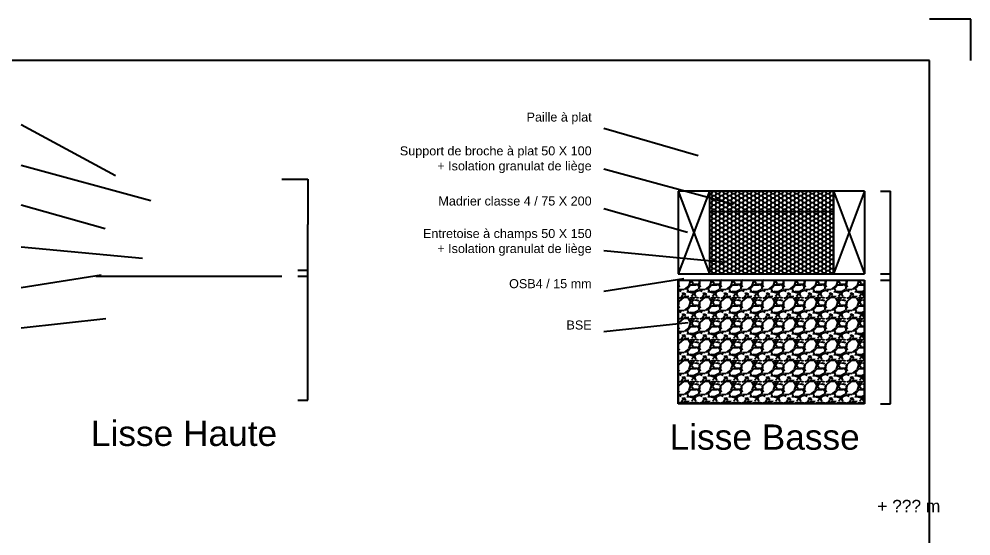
# Model space of a CAD drawing. Header units: millimetres. Extents: x 44442 to 107248, y 19612 to 59719.
# Drawn here: x 71024 to 82533, y 53463 to 59719 of the extents above; entities that cross this region are included whole.
import ezdxf

# ---------------------------------------------------------------- set-up
doc = ezdxf.new("R2010")
doc.units = ezdxf.units.MM
doc.linetypes.add('ACAD_ISO07W100', pattern=[3, 0, -3])
doc.layers.get('Defpoints').update_dxf_attribs({"true_color": 0xffffff})
for name, color, linetype, lineweight, true_color in [('Annotations', 7, 'Continuous', 25, 0x000000), ('Cartouche_A3', 7, 'Continuous', 25, 0x000000), ('Cotes ... Fondations', 7, 'Continuous', 25, 0xc0c0c0), ('Cotes ... Lisses', 1, 'Continuous', 25, 0xff0000), ('Cotes ... Niveaux', 7, 'ACAD_ISO07W100', 25, 0x000000), ('Fondations', 7, 'Continuous', 25, 0xa0a0a4), ('Fondations ... Pouzzolane', 7, 'Continuous', 25, 0xc0c0c0), ('Lisse_basse ... Entretoises_broches', 6, 'Continuous', 25, 0xff00ff), ('Lisse_basse ... Madrier', 1, 'Continuous', 25, 0xff0000)]:
    doc.layers.add(name, color=color, linetype=linetype, lineweight=lineweight, true_color=true_color)
doc.styles.add('QCADDimTextStyle', font='')
doc.styles.add('textstyle77', font='')
doc.styles.add('textstyle78', font='')
doc.styles.add('textstyle79', font='')
doc.styles.add('textstyle80', font='')
doc.styles.add('textstyle81', font='')
doc.styles.add('textstyle82', font='')
doc.styles.add('textstyle83', font='')
doc.styles.add('textstyle84', font='')
doc.styles.add('textstyle90', font='')
doc.styles.get('QCADDimTextStyle').set_extended_font_data('Arial')
doc.styles.get('textstyle77').set_extended_font_data('Arial')
doc.styles.get('textstyle78').set_extended_font_data('Arial')
doc.styles.get('textstyle79').set_extended_font_data('Arial')
doc.styles.get('textstyle80').set_extended_font_data('Arial')
doc.styles.get('textstyle81').set_extended_font_data('Arial')
doc.styles.get('textstyle82').set_extended_font_data('Arial')
doc.styles.get('textstyle83').set_extended_font_data('Arial')
doc.styles.get('textstyle84').set_extended_font_data('Arial')
doc.styles.get('textstyle90').set_extended_font_data('Arial')
doc.dimstyles.new('QCADDimStyle', dxfattribs={"dimtxt": 20, "dimasz": 10, "dimexe": 5, "dimexo": 10, "dimgap": 5, "dimtad": 1, "dimtoh": 1, "dimdec": 4, "dimzin": 0, "dimdsep": 46, "dimtxsty": 'QCADDimTextStyle', "dimcen": 0.09, "dimadec": 0, "dimazin": 0, "dimtfac": 1, "dimtdec": 4, "dimtofl": 0, "dimtmove": 0, "dimatfit": 3, "dimfxl": 1, "dimtolj": 1, "dimtzin": 0, "dimarcsym": 0})

# ---------------------------------------------------------------- blocks, each defined once
blk = doc.blocks.new('madrier_lisse_basse')
at = {"layer": 'Lisse_basse ... Madrier'}
for p, q in [((0, 1000), (-375, 1000)), ((-375, 1000), (-375, 1.875e-13)), ((-375, 1000), (0, 9.56e-14)), ((0, 1000), (-375, 1.875e-13)), ((0, 1000), (0, 9.56e-14)), ((-375, 1.875e-13), (0, 9.56e-14))]:
    blk.add_line(p, q, dxfattribs=at)
blk = doc.blocks.new('*D103')
at = {"layer": 'Cotes ... Lisses', "color": 0, "lineweight": -2}
for p, q in [((81440.29115034496, 56560.4339671009), (81560.8416415903, 56560.4339671009)), ((81560.66164159031, 55060.61396710105), (81560.66164159031, 56560.2539671009)), ((81440.29115034496, 55060.43396710105), (81560.8416415903, 55060.43396710105))]:
    blk.add_line(p, q, dxfattribs=at)
at = {"layer": 'Cotes ... Lisses', "color": 0}
for points in [[(81560.69164159031, 56560.2539671009), (81560.63164159031, 56560.2539671009), (81560.66164159031, 56560.4339671009)], [(81560.63164159031, 55060.61396710105), (81560.69164159031, 55060.61396710105), (81560.66164159031, 55060.43396710105)]]:
    blk.add_solid(points, dxfattribs=at)
at = {"layer": 'Defpoints', "color": 0}
for p in [(81440.22865034496, 56560.4339671009), (81560.66164159031, 56560.4339671009), (81440.22865034496, 55060.43396710105)]:
    blk.add_point(p, dxfattribs=at)
at = {"layer": 'Cotes ... Lisses', "color": 0, "insert": (81690.50393243048, 55810.43396710097), "char_height": 0.18, "attachment_point": 5}
blk.add_mtext('\\A1;300.0000', dxfattribs=at)
blk = doc.blocks.new('*D104')
at = {"layer": 'Cotes ... Lisses', "color": 0, "lineweight": -2}
for p, q in [((81440.2911503449, 56635.43396710068), (81560.84164159032, 56635.43396710068)), ((81560.66164159033, 56560.6139671009), (81560.66164159033, 56635.25396710068)), ((81440.29115034496, 56560.4339671009), (81560.84164159032, 56560.4339671009))]:
    blk.add_line(p, q, dxfattribs=at)
at = {"layer": 'Cotes ... Lisses', "color": 0}
for points in [[(81560.69164159033, 56635.25396710068), (81560.63164159033, 56635.25396710068), (81560.66164159033, 56635.43396710068)], [(81560.63164159033, 56560.6139671009), (81560.69164159033, 56560.6139671009), (81560.66164159033, 56560.4339671009)]]:
    blk.add_solid(points, dxfattribs=at)
at = {"layer": 'Defpoints', "color": 0}
for p in [(81440.2286503449, 56635.43396710068), (81560.66164159033, 56635.43396710068), (81440.22865034496, 56560.4339671009)]:
    blk.add_point(p, dxfattribs=at)
at = {"layer": 'Cotes ... Lisses', "color": 0, "insert": (81690.50393243048, 56594.0764575184), "char_height": 0.18, "attachment_point": 5}
blk.add_mtext('\\A1;15.0000', dxfattribs=at)
blk = doc.blocks.new('*D105')
at = {"layer": 'Cotes ... Lisses', "color": 0, "lineweight": -2}
for p, q in [((81440.2911503449, 57635.43396710101), (81560.84164159032, 57635.43396710101)), ((81560.66164159033, 56635.61396710164), (81560.66164159033, 57635.25396710101)), ((81440.2911503449, 56635.43396710164), (81560.84164159032, 56635.43396710164))]:
    blk.add_line(p, q, dxfattribs=at)
at = {"layer": 'Cotes ... Lisses', "color": 0}
for points in [[(81560.69164159033, 57635.25396710101), (81560.63164159033, 57635.25396710101), (81560.66164159033, 57635.43396710101)], [(81560.63164159033, 56635.61396710164), (81560.69164159033, 56635.61396710164), (81560.66164159033, 56635.43396710164)]]:
    blk.add_solid(points, dxfattribs=at)
at = {"layer": 'Defpoints', "color": 0}
for p in [(81440.2286503449, 57635.43396710101), (81560.66164159033, 57635.43396710101), (81440.2286503449, 56635.43396710164)]:
    blk.add_point(p, dxfattribs=at)
at = {"layer": 'Cotes ... Lisses', "color": 0, "insert": (81690.50393243048, 57135.43396710132), "char_height": 0.18, "attachment_point": 5}
blk.add_mtext('\\A1;200.0000', dxfattribs=at)
blk = doc.blocks.new('*D106')
at = {"layer": 'Cotes ... Lisses', "color": 0, "lineweight": -2}
for p, q in [((74396.71402103103, 56605.58453351373), (74517.26451227638, 56605.58453351373)), ((74517.08451227639, 55105.76453351387), (74517.08451227639, 56605.40453351373)), ((74396.71402103103, 55105.58453351387), (74517.26451227638, 55105.58453351387))]:
    blk.add_line(p, q, dxfattribs=at)
at = {"layer": 'Cotes ... Lisses', "color": 0}
for points in [[(74517.11451227638, 56605.40453351373), (74517.05451227639, 56605.40453351373), (74517.08451227639, 56605.58453351373)], [(74517.05451227639, 55105.76453351387), (74517.11451227638, 55105.76453351387), (74517.08451227639, 55105.58453351387)]]:
    blk.add_solid(points, dxfattribs=at)
at = {"layer": 'Defpoints', "color": 0}
for p in [(74396.65152103103, 56605.58453351373), (74517.08451227639, 56605.58453351373), (74396.65152103103, 55105.58453351387)]:
    blk.add_point(p, dxfattribs=at)
at = {"layer": 'Cotes ... Lisses', "color": 0, "insert": (74646.92680311656, 55855.58453351378), "char_height": 0.18, "attachment_point": 5}
blk.add_mtext('\\A1;300.0000', dxfattribs=at)
blk = doc.blocks.new('*D107')
at = {"layer": 'Cotes ... Lisses', "color": 0, "lineweight": -2}
for p, q in [((74396.71402103097, 56680.58453351349), (74517.2645122764, 56680.58453351349)), ((74517.0845122764, 56605.76453351373), (74517.0845122764, 56680.40453351349)), ((74396.71402103103, 56605.58453351373), (74517.2645122764, 56605.58453351373))]:
    blk.add_line(p, q, dxfattribs=at)
at = {"layer": 'Cotes ... Lisses', "color": 0}
for points in [[(74517.1145122764, 56680.40453351349), (74517.0545122764, 56680.40453351349), (74517.0845122764, 56680.58453351349)], [(74517.0545122764, 56605.76453351373), (74517.1145122764, 56605.76453351373), (74517.0845122764, 56605.58453351373)]]:
    blk.add_solid(points, dxfattribs=at)
at = {"layer": 'Defpoints', "color": 0}
for p in [(74396.65152103097, 56680.58453351349), (74517.0845122764, 56680.58453351349), (74396.65152103103, 56605.58453351373)]:
    blk.add_point(p, dxfattribs=at)
at = {"layer": 'Cotes ... Lisses', "color": 0, "insert": (74646.92680311656, 56639.22702393099), "char_height": 0.18, "attachment_point": 5}
blk.add_mtext('\\A1;15.0000', dxfattribs=at)
blk = doc.blocks.new('*D108')
at = {"layer": 'Cotes ... Lisses', "color": 0, "lineweight": -2}
for p, q in [((74201.28102978568, 57780.58453351354), (74517.2645122764, 57780.58453351354)), ((74517.0845122764, 57780.40453351354), (74517.0845122764, 57230.764533514)), ((74517.0845122764, 56680.76453351446), (74517.0845122764, 57230.40453351401)), ((74396.71402103097, 56680.58453351446), (74517.2645122764, 56680.58453351446))]:
    blk.add_line(p, q, dxfattribs=at)
at = {"layer": 'Cotes ... Lisses', "color": 0}
for points in [[(74517.1145122764, 57780.40453351354), (74517.0545122764, 57780.40453351354), (74517.0845122764, 57780.58453351354)], [(74517.0545122764, 56680.76453351446), (74517.1145122764, 56680.76453351446), (74517.0845122764, 56680.58453351446)]]:
    blk.add_solid(points, dxfattribs=at)
at = {"layer": 'Defpoints', "color": 0}
for p in [(74201.21852978568, 57780.58453351354), (74517.0845122764, 57780.58453351354), (74396.65152103097, 56680.58453351446)]:
    blk.add_point(p, dxfattribs=at)
at = {"layer": 'Cotes ... Lisses', "color": 0, "insert": (74517.0845122764, 57230.584533514), "char_height": 0.18, "attachment_point": 5}
blk.add_mtext('\\A1;220.0000', dxfattribs=at)

msp = doc.modelspace()

# ---------------------------------------------------------------- hatches: boundary and pattern name
at = {"layer": 'Fondations ... Pouzzolane'}
h = msp.add_hatch(dxfattribs=at)
h.set_pattern_fill('GRAVEL', color=256, scale=10, style=0)
h.set_pattern_definition([(228.0128, (182.88, 254), (-2032.0017265896, -2286.002808951258), [34.1721, -3383.05]), (184.9697, (160.02, 228.6), (3048.004930617913, 253.9982075387471), [58.6405, -5805.4]), (132.5104, (101.6, 223.52), (2539.998151833169, -2794.002729246041), [41.34820000000001, -4093.47]), (267.2737, (2.54, 160.02), (253.9988970828172, 5079.998365336643), [53.40049999999999, -5286.639999999999]), (292.8337, (0, 106.68), (-1270.003605550191, 3048.001733005111), [52.3634, -5183.98]), (357.2737, (20.32, 58.41999999999999), (-5079.998365336643, 253.9988970828175), [53.40049999999999, -5286.639999999999]), (37.6942, (73.66, 55.88), (-3302.002086123993, -2539.997735698489), [70.6194, -6991.309999999999]), (72.2553, (129.54, 99.06), (1778.00355654672, 5588.00162060364), [66.672, -6600.53]), (121.4296, (149.86, 162.56), (-2032.000523526448, 3301.996115997269), [53.5813, -5304.55]), (175.2364, (121.92, 208.28), (2793.997805305445, -253.9976162721155), [61.1713, -2997.39]), (222.3974, (60.96, 213.36), (-3048.000091723973, -2793.996365063696), [79.1078, -7831.68]), (138.8141, (254, 157.48), (-1777.998867422473, 1523.9976557124), [27.0005, -2673.06]), (171.4692, (233.68, 175.26), (3301.99495955914, -508.0012800045699), [51.3682, -5085.46]), (225, (182.88, 182.88), (-5.329070518200751e-14, -253.9998268700197), [35.9209, -323.289]), (203.1986, (165.1, 213.36), (1270.004282559083, 508.0022274306265), [19.3441, -1915.06]), (291.8014, (147.32, 205.74), (-254.0001781894509, 762.0004908731864), [27.3566, -1340.48]), (30.9638, (157.48, 180.34), (761.9991954808227, 508.0003958660552), [44.432, -1436.63]), (161.5651, (195.58, 203.2), (508.0002318180979, -253.9996222465079), [32.1287, -771.0899999999999]), (16.38950000000001, (0, 205.74), (2540.001401396935, 761.9984149967804), [45.00880000000001, -4455.88]), (70.3462, (43.17999999999999, 218.44), (-1015.997168867651, -2793.9960488545), [37.7599, -3738.22]), (293.1986, (195.58, 254), (-508.0022274306264, 1270.004282559083), [38.688, -1895.72]), (343.6105, (210.82, 218.44), (-2540.001401396935, 761.9984149967811), [45.00880000000001, -4455.88]), (339.444, (0, 48.26), (-1270.001576425591, 507.9993836050138), [43.4035, -2126.77]), (294.7751, (40.64, 33.02), (-1269.997040362684, 2793.998702615667), [36.3672, -3600.36]), (66.80140000000002, (198.12, 0), (508.0022274306268, 1270.004282559083), [38.688, -1895.72]), (17.354, (213.36, 35.56), (-3302.000178185996, -1015.998467560563), [42.5783, -4215.24]), (69.444, (73.66, 0), (-507.9993836050147, -1270.001576425591), [21.7018, -2148.48]), (101.3099, (182.88, 0), (-253.9987462887348, 1015.996746090262), [12.9515, -1282.2]), (165.9638, (180.34, 12.7), (762.0005354697173, -253.9995604123641), [52.3634, -994.905]), (186.009, (129.54, 25.4), (2539.996254442795, 253.9994068547847), [48.5267, -4804.139999999999]), (303.6901, (157.48, 157.48), (-254.0000871307233, 507.999509923184), [36.6324, -879.178]), (353.1572, (177.8, 127), (4318.001785664343, -508.0022751654878), [63.9557, -6331.599999999999]), (60.94540000000001, (241.3, 119.38), (-1015.997636582909, -1777.995761083413), [26.1508, -2588.94]), (90, (254, 142.24), (-254, 254), [15.24, -238.76]), (120.2564, (124.46, 33.02), (1015.997846683611, -1777.999103247756), [35.2867, -3493.39]), (48.01280000000001, (106.68, 63.5), (2032.001726589601, 2286.002808951258), [68.3443, -3348.88]), (0, (152.4, 114.3), (254, 254), [66.04, -187.96]), (325.3047999999999, (218.44, 114.3), (-2539.995599095367, 1778.000169048478), [40.161, -3975.93]), (254.0546, (251.46, 91.44), (-254.0006479701474, -1016.002420320363), [36.9829, -1812.17]), (207.646, (241.3, 55.88), (-4825.998304902273, -2540.001597472337), [60.2145, -5961.25]), (175.4261, (187.96, 27.94), (-3302.00076047475, 253.9987711219462), [63.7029, -6306.58]), (175.4261, (187.96, 27.94), (-3302.00076047475, 253.9987711219462), [63.7029, -6306.58])])
h.paths.add_polyline_path([(78994.79565909953, 56560.43396710102), (79003.380304081, 55063.50722725772), (81244.55337792917, 55063.50722725772), (81244.7956590996, 56560.43396710103)], flags=0)
at = {"layer": 'Lisse_basse ... Entretoises_broches', "true_color": 0x800000}
h = msp.add_hatch(dxfattribs=at)
h.set_pattern_fill('HONEY', color=16, scale=10, angle=180, style=0)
h.set_pattern_definition([(180, (0, 0), (-47.625, -27.49629999999999), [31.75, -63.5]), (299.9999999999999, (0, 0), (47.62499431007804, -27.49630985523393), [31.75, -63.5]), (240, (0, 0), (-5.689921973583978e-06, -54.99260985523389), [-63.5, 31.75])])
h.paths.add_polyline_path([(79369.79565909953, 57635.43396710067), (79369.79565909955, 56635.43396710068), (80869.79565909959, 56635.43396710071), (80869.79565909959, 57635.43396710071)], flags=0)

# ---------------------------------------------------------------- linework, layer by layer
at = {"layer": 'Annotations', "color": 7, "true_color": 0xffffff}
for p, q in [((72191.18074058428, 57820.63504658291), (71050.68692387044, 58437.62606538124)), ((79234.75786989821, 58062.33255202495), (78094.26405318436, 58392.47549896843)), ((72617.08451227639, 57518.8843074637), (71050.68692387044, 57947.0780172871)), ((79660.66164159031, 57473.73374105088), (78094.26405318436, 57901.92745087429)), ((72063.71852978549, 57180.58453351291), (71050.68692387044, 57465.27403873726)), ((79107.29565909941, 57135.43396710009), (78094.26405318436, 57420.12347232445)), ((72517.08451227639, 56818.8843074637), (71050.68692387044, 56958.39947706321)), ((79560.66164159031, 56773.73374105088), (78094.26405318436, 56913.24891065039)), ((72017.08451227639, 56618.8843074637), (71050.68692387044, 56465.13034337239)), ((79060.66164159031, 56573.73374105088), (78094.26405318436, 56419.97977695958)), ((72071.79588865487, 56088.88461568639), (71050.68692387044, 55978.80866226878)), ((79115.3730179688, 56043.73404927357), (78094.26405318436, 55933.65809585596))]:
    msp.add_line(p, q, dxfattribs=at)
at = {"layer": 'Cartouche_A3', "lineweight": -3}
for p, q in [((82532.8232569421, 59718.98150327965), (82032.82345462285, 59718.98150327965)), ((82532.8232569421, 59218.98170096039), (82532.8232569421, 59718.98150327965)), ((82032.82345462285, 59218.98170096039), (62032.83136185274, 59218.98170096039)), ((82032.82345462285, 45368.9871767171), (82032.82345462285, 59218.98170096039))]:
    msp.add_line(p, q, dxfattribs=at)
at = {"layer": 'Cotes ... Fondations'}
for p, q in [((78994.79565909953, 56560.43396710102), (81244.7956590996, 56560.43396710102)), ((78994.79565909953, 56560.43396710102), (78994.79565909953, 55060.43396710105)), ((81244.7956590996, 56560.43396710103), (81244.7956590996, 55060.43396710107))]:
    msp.add_line(p, q, dxfattribs=at)
at = {"layer": 'Fondations'}
for p, q in [((71951.2185297856, 56605.58453351383), (74201.21852978568, 56605.58453351383)), ((78994.79565909953, 55060.43396710105), (78994.79565909953, 56560.43396710102)), ((81244.7956590996, 55060.43396710105), (81244.7956590996, 56560.43396710091)), ((81244.7956590996, 55060.43396710105), (78994.79565909953, 55060.43396710105))]:
    msp.add_line(p, q, dxfattribs=at)
at = {"layer": 'Lisse_basse ... Entretoises_broches'}
msp.add_line((80869.79565909959, 57385.43396709995), (79369.79565909953, 57385.43396709995), dxfattribs=at)
at = {"layer": 'Lisse_basse ... Entretoises_broches', "flags": 128}
msp.add_lwpolyline([(79369.79565909953, 57635.43396710067), (79369.79565909955, 56635.43396710068), (80869.79565909959, 56635.43396710071), (80869.79565909959, 57635.43396710071), (79369.79565909953, 57635.43396710067)], dxfattribs=at)

# ---------------------------------------------------------------- block references
at = {"layer": 'Lisse_basse ... Entretoises_broches'}
msp.add_blockref('madrier_lisse_basse', (79369.79565909953, 56635.43396710067), dxfattribs=at)
at = {"layer": 'Lisse_basse ... Madrier'}
msp.add_blockref('madrier_lisse_basse', (81244.79565909959, 56635.43396710069), dxfattribs=at)

# ---------------------------------------------------------------- texts
at = {"layer": 'Annotations', "color": 7, "true_color": 0xffffff, "char_height": 305.171, "attachment_point": 6}
for s, insert, style in [('\\H108.99;Paille à plat', (77947.16433333456, 58516.37359514554), 'textstyle77'), ('\\H108.99;Support de broche à plat 50 X 100\\P+ Isolation granulat de liège', (77947.16433333456, 58016.15700886753), 'textstyle78'), ('\\H108.99;Madrier classe 4 / 75 X 200', (77947.16433333456, 57515.94042258952), 'textstyle79'), ('\\H108.99;Entretoise à champs 50 X 150\\P+ Isolation granulat de liège', (77947.16433333456, 57015.72383631151), 'textstyle80'), ('\\H108.99;OSB4 / 15 mm', (77947.16433333456, 56515.5072500335), 'textstyle81'), ('\\H108.99;BSE', (77947.16433333456, 56015.29066375549), 'textstyle82'), ('Lisse Haute', (74144.51425564798, 54702.52953400085), 'textstyle90'), ('Lisse Basse', (81188.09138496191, 54657.37896758801), 'textstyle83')]:
    msp.add_mtext(s, dxfattribs=dict(at, insert=insert, style=style))
at = {"layer": 'Cotes ... Niveaux', "insert": (81400, 53749.95051827947), "char_height": 50, "attachment_point": 7, "style": 'textstyle84'}
msp.add_mtext('\\H150;+ ??? m', dxfattribs=at)

# ---------------------------------------------------------------- dimensions: what is measured, and where the dimension line sits
at = {"layer": 'Cotes ... Lisses', "color": 7, "true_color": 0xffffff}
dim = msp.add_linear_dim(base=(74517.0845122764, 57780.58453351354), p1=(74396.65152103097, 56680.58453351446), p2=(74201.21852978568, 57780.58453351354), angle=90, dimstyle='QCADDimStyle', override={"dimtxt": 0.18, "dimasz": 0.18, "dimexe": 0.18, "dimexo": 0.0625, "dimgap": 0.09, "dimtad": 0, "dimtih": 1, "dimlfac": 0.2, "dimtmove": 2}, dxfattribs=at)
dim.commit()
dim.dimension.update_dxf_attribs({"geometry": '*D108', "text_midpoint": (74517.0845122764, 57230.584533514)})
for base, p1, p2, picture, middle in [((81560.66164159033, 57635.43396710101), (81440.2286503449, 56635.43396710164), (81440.2286503449, 57635.43396710101), '*D105', (81690.50393243048, 57135.43396710132)), ((74517.0845122764, 56680.58453351349), (74396.65152103103, 56605.58453351373), (74396.65152103097, 56680.58453351349), '*D107', (74646.92680311656, 56639.22702393099)), ((81560.66164159033, 56635.43396710068), (81440.22865034496, 56560.4339671009), (81440.2286503449, 56635.43396710068), '*D104', (81690.50393243048, 56594.0764575184)), ((74517.08451227639, 56605.58453351373), (74396.65152103103, 55105.58453351387), (74396.65152103103, 56605.58453351373), '*D106', (74646.92680311656, 55855.58453351378)), ((81560.66164159031, 56560.4339671009), (81440.22865034496, 55060.43396710105), (81440.22865034496, 56560.4339671009), '*D103', (81690.50393243048, 55810.43396710097))]:
    dim = msp.add_linear_dim(base=base, p1=p1, p2=p2, angle=90, dimstyle='QCADDimStyle', override={"dimtxt": 0.18, "dimasz": 0.18, "dimexe": 0.18, "dimexo": 0.0625, "dimgap": 0.09, "dimtad": 0, "dimtih": 1, "dimlfac": 0.2, "dimtmove": 2}, dxfattribs=at)
    dim.commit()
    dim.dimension.update_dxf_attribs({"geometry": picture, "text_midpoint": middle, "dimtype": 160})

doc.saveas('drawing.dxf')
